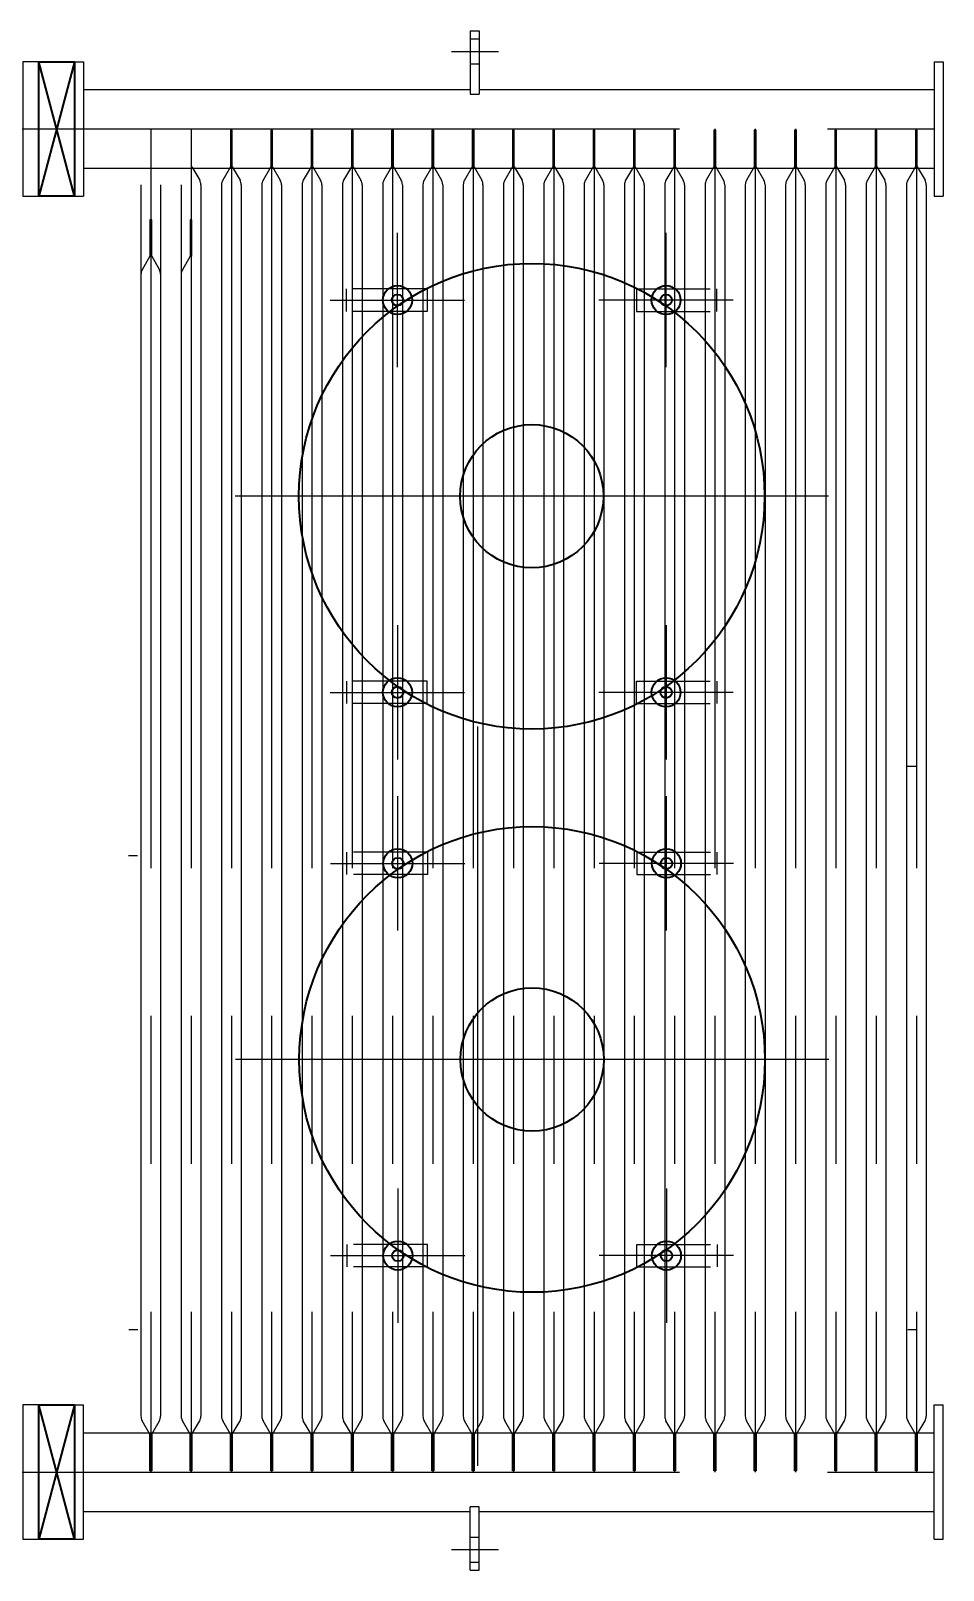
# Model space of a CAD drawing. Header units: millimetres. Extents: x 170275 to 421125, y -418833 to -203687.
# Drawn here: x 177330 to 178349, y -207245 to -205526 of the extents above; entities that cross this region are included whole.
import ezdxf

# ---------------------------------------------------------------- set-up
doc = ezdxf.new("R2010")
doc.units = ezdxf.units.MM
doc.header["$LTSCALE"] = 13
for name, pattern in [('CENTER', [50.8, 31.75, -6.35, 6.35, -6.35]), ('CENTERX2', [101.6, 63.5, -12.7, 12.7, -12.7]), ('DASHED', [0.75, 0.5, -0.25]), ('HIDDEN', [9.525, 6.35, -3.175])]:
    doc.linetypes.add(name, pattern=pattern)
doc.layers.get('0').update_dxf_attribs({"color": 1, "linetype": 'CENTER'})
doc.layers.add('05', color=4, linetype='Continuous', lineweight=35)
doc.layers.add('1-0.25', color=4, linetype='Continuous', lineweight=35)
doc.layers.add('1', color=4, linetype='Continuous')
doc.layers.add('4', color=2, linetype='HIDDEN')

# ---------------------------------------------------------------- blocks, each defined once
blk = doc.blocks.new('A$C392507CE')
at = {"layer": '05', "linetype": 'ByBlock'}
for p, q in [((0.5, 94.6), (-149.5, 54.6)), ((-149.5, 94.6), (0.5, 54.6))]:
    blk.add_line(p, q, dxfattribs=at)
blk.add_lwpolyline([(0.5, 94.6), (-149.5, 94.6), (-149.5, 54.6), (0.5, 54.6)], close=True, dxfattribs=at)
blk = doc.blocks.new('SDAGASDFE')
for p, q in [((19585.6, 2249.5), (19585.6, 2224.5)), ((19585.6, 2249.5), (19675.6, 2249.5)), ((19585.6, 2249.5), (19585.6, 2224.5)), ((19675.6, 2224.5), (19675.6, 2249.5)), ((19585.6, 2224.5), (19675.6, 2224.5))]:
    blk.add_line(p, q)

msp = doc.modelspace()

# ---------------------------------------------------------------- linework, layer by layer
at = {"layer": '1', "ltscale": 5}
for p, q in [((177820.68, -205526.01), (177820.68, -205596.76)), ((177820.68, -205526.01), (177830.68, -205526.01)), ((177830.68, -205526.01), (177830.68, -205596.76)), ((177378.88, -205560.51), (177378.88, -205710.51)), ((177378.88, -205560.51), (177388.88, -205560.51)), ((177388.88, -205560.51), (177388.88, -205710.51)), ((178338.88, -205560.51), (178338.88, -205710.51)), ((178338.88, -205560.51), (178348.88, -205560.51)), ((178348.88, -205560.51), (178348.88, -205710.51)), ((177388.88, -205591.51), (177820.68, -205591.51)), ((177830.68, -205591.51), (178338.88, -205591.51)), ((177820.68, -205596.76), (177830.68, -205596.76)), ((177554.88, -205636.94), (177552.88, -205636.94)), ((177552.88, -205636.94), (177552.88, -205677.85)), ((177554.88, -205677.85), (177554.88, -205636.94)), ((177599.88, -205636.94), (177597.88, -205636.94)), ((177597.88, -205636.94), (177597.88, -205677.85)), ((177599.88, -205677.85), (177599.88, -205636.94)), ((177644.88, -205636.94), (177642.88, -205636.94)), ((177642.88, -205636.94), (177642.88, -205677.85)), ((177644.88, -205677.85), (177644.88, -205636.94)), ((177689.88, -205636.94), (177687.88, -205636.94)), ((177687.88, -205636.94), (177687.88, -205677.85)), ((177689.88, -205677.85), (177689.88, -205636.94)), ((177734.88, -205636.94), (177732.88, -205636.94)), ((177732.88, -205636.94), (177732.88, -205677.85)), ((177734.88, -205677.85), (177734.88, -205636.94)), ((177779.88, -205636.94), (177777.88, -205636.94)), ((177777.88, -205636.94), (177777.88, -205677.85)), ((177779.88, -205677.85), (177779.88, -205636.94)), ((177824.88, -205636.94), (177822.88, -205636.94)), ((177822.88, -205636.94), (177822.88, -205677.85)), ((177824.88, -205677.85), (177824.88, -205636.94)), ((177869.88, -205636.94), (177867.88, -205636.94)), ((177867.88, -205636.94), (177867.88, -205677.85)), ((177869.88, -205677.85), (177869.88, -205636.94)), ((177914.88, -205636.94), (177912.88, -205636.94)), ((177912.88, -205636.94), (177912.88, -205677.85)), ((177914.88, -205677.85), (177914.88, -205636.94)), ((177959.88, -205636.94), (177957.88, -205636.94)), ((177957.88, -205636.94), (177957.88, -205677.85)), ((177959.88, -205677.85), (177959.88, -205636.94)), ((178004.88, -205636.94), (178002.88, -205636.94)), ((178002.88, -205636.94), (178002.88, -205677.85)), ((178004.88, -205677.85), (178004.88, -205636.94)), ((178049.88, -205636.94), (178047.88, -205636.94)), ((178047.88, -205636.94), (178047.88, -205677.85)), ((178049.88, -205677.85), (178049.88, -205636.94)), ((178094.88, -205636.94), (178092.88, -205636.94)), ((178092.88, -205636.94), (178092.88, -205677.85)), ((178094.88, -205677.85), (178094.88, -205636.94)), ((178139.88, -205636.94), (178137.88, -205636.94)), ((178137.88, -205636.94), (178137.88, -205677.85)), ((178139.88, -205677.85), (178139.88, -205636.94)), ((178184.88, -205636.94), (178182.88, -205636.94)), ((178182.88, -205636.94), (178182.88, -205677.85)), ((178184.88, -205677.85), (178184.88, -205636.94)), ((178229.88, -205636.94), (178227.88, -205636.94)), ((178227.88, -205636.94), (178227.88, -205677.85)), ((178229.88, -205636.94), (178227.88, -205636.94)), ((178227.88, -205636.94), (178227.88, -205677.85)), ((178229.88, -205677.85), (178229.88, -205636.94)), ((178229.88, -205677.85), (178229.88, -205636.94)), ((178274.88, -205636.94), (178272.88, -205636.94)), ((178272.88, -205636.94), (178272.88, -205677.85)), ((178274.88, -205677.85), (178274.88, -205636.94)), ((178319.88, -205636.94), (178317.88, -205636.94)), ((178317.88, -205636.94), (178317.88, -205677.85)), ((178319.88, -205636.94), (178317.88, -205636.94)), ((178317.88, -205636.94), (178317.88, -205677.85)), ((178319.88, -205677.85), (178319.88, -205636.94)), ((178319.88, -205677.85), (178319.88, -205636.94)), ((177509.88, -205677.85), (177518.54, -205692.85)), ((177552.88, -205677.85), (177544.22, -205692.85)), ((177554.88, -205677.85), (177563.54, -205692.85)), ((177597.88, -205677.85), (177589.22, -205692.85)), ((177599.88, -205677.85), (177608.54, -205692.85)), ((177642.88, -205677.85), (177634.22, -205692.85)), ((177644.88, -205677.85), (177653.54, -205692.85)), ((177687.88, -205677.85), (177679.22, -205692.85)), ((177689.88, -205677.85), (177698.54, -205692.85)), ((177732.88, -205677.85), (177724.22, -205692.85)), ((177734.88, -205677.85), (177743.54, -205692.85)), ((177777.88, -205677.85), (177769.22, -205692.85)), ((177779.88, -205677.85), (177788.54, -205692.85)), ((177822.88, -205677.85), (177814.22, -205692.85)), ((177824.88, -205677.85), (177833.54, -205692.85)), ((177867.88, -205677.85), (177859.22, -205692.85)), ((177869.88, -205677.85), (177878.54, -205692.85)), ((177912.88, -205677.85), (177904.22, -205692.85)), ((177914.88, -205677.85), (177923.54, -205692.85)), ((177957.88, -205677.85), (177949.22, -205692.85)), ((177959.88, -205677.85), (177968.54, -205692.85)), ((178002.88, -205677.85), (177994.22, -205692.85)), ((178004.88, -205677.85), (178013.54, -205692.85)), ((178047.88, -205677.85), (178039.22, -205692.85)), ((178049.88, -205677.85), (178058.54, -205692.85)), ((178092.88, -205677.85), (178084.22, -205692.85)), ((178094.88, -205677.85), (178103.54, -205692.85)), ((178137.88, -205677.85), (178129.22, -205692.85)), ((178139.88, -205677.85), (178148.54, -205692.85)), ((178182.88, -205677.85), (178174.22, -205692.85)), ((178182.88, -205677.85), (178181.91, -205679.51)), ((178184.88, -205677.85), (178193.54, -205692.85)), ((178227.88, -205677.85), (178219.22, -205692.85)), ((178227.88, -205677.85), (178219.22, -205692.85)), ((178229.88, -205677.85), (178238.54, -205692.85)), ((178229.88, -205677.85), (178238.54, -205692.85)), ((178272.88, -205677.85), (178264.22, -205692.85)), ((178272.88, -205677.85), (178271.91, -205679.51)), ((178274.88, -205677.85), (178283.54, -205692.85)), ((178317.88, -205677.85), (178309.22, -205692.85)), ((178317.88, -205677.85), (178309.22, -205692.85)), ((178319.88, -205677.85), (178328.54, -205692.85)), ((178319.88, -205677.85), (178328.54, -205692.85)), ((177388.88, -205679.51), (178338.88, -205679.51)), ((177388.88, -205679.51), (177462.88, -205679.51)), ((177378.88, -205710.51), (177388.88, -205710.51)), ((177452.88, -205697.85), (177452.88, -207073.18)), ((177474.88, -205697.85), (177474.88, -207073.18)), ((177497.88, -205697.85), (177497.88, -207073.18)), ((177519.88, -205697.85), (177519.88, -207073.18)), ((177542.88, -205697.85), (177542.88, -207073.18)), ((177564.88, -205697.85), (177564.88, -207073.18)), ((177587.88, -205697.85), (177587.88, -207073.18)), ((177609.88, -205697.85), (177609.88, -207073.18)), ((177632.88, -205697.85), (177632.88, -207073.18)), ((177654.88, -205697.85), (177654.88, -207073.18)), ((177677.88, -205697.85), (177677.88, -207073.18)), ((177699.88, -205697.85), (177699.88, -207073.18)), ((177722.88, -205697.85), (177722.88, -207073.18)), ((177744.88, -205697.85), (177744.88, -207073.18)), ((177767.88, -205697.85), (177767.88, -207073.18)), ((177789.88, -205697.85), (177789.88, -207073.18)), ((177812.88, -205697.85), (177812.88, -207073.18)), ((177834.88, -205697.85), (177834.88, -207073.18)), ((177857.88, -205697.85), (177857.88, -207073.18)), ((177879.88, -205697.85), (177879.88, -207073.18)), ((177902.88, -205697.85), (177902.88, -207073.18)), ((177924.88, -205697.85), (177924.88, -207073.18)), ((177947.88, -205697.85), (177947.88, -207073.18)), ((177969.88, -205697.85), (177969.88, -207073.18)), ((177992.88, -205697.85), (177992.88, -207073.18)), ((178014.88, -205697.85), (178014.88, -207073.18)), ((178037.88, -205697.85), (178037.88, -207073.18)), ((178059.88, -205697.85), (178059.88, -207073.18)), ((178082.88, -205697.85), (178082.88, -207073.18)), ((178104.88, -205697.85), (178104.88, -207073.18)), ((178127.88, -205697.85), (178127.88, -207073.18)), ((178149.88, -205697.85), (178149.88, -207073.18)), ((178172.88, -205697.85), (178172.88, -207073.18)), ((178194.88, -205697.85), (178194.88, -207073.18)), ((178217.88, -205697.85), (178217.88, -207073.18)), ((178217.88, -205697.85), (178217.88, -207073.18)), ((178239.88, -205697.85), (178239.88, -207073.18)), ((178239.88, -205697.85), (178239.88, -207073.18)), ((178262.88, -205697.85), (178262.88, -207073.18)), ((178284.88, -205697.85), (178284.88, -207073.18)), ((178307.88, -205697.85), (178307.88, -207073.18)), ((178307.88, -205697.85), (178307.88, -207073.18)), ((178329.88, -205697.85), (178329.88, -207073.18)), ((178329.88, -205697.85), (178329.88, -207073.18)), ((178338.88, -205710.51), (178348.88, -205710.51)), ((177464.88, -205736.94), (177462.88, -205736.94)), ((177462.88, -205736.94), (177462.88, -205777.85)), ((177464.88, -205777.85), (177464.88, -205736.94)), ((177509.88, -205736.94), (177507.88, -205736.94)), ((177507.88, -205736.94), (177507.88, -205777.85)), ((177509.88, -205777.85), (177509.88, -205736.94)), ((177462.88, -205777.85), (177454.22, -205792.85)), ((177464.88, -205777.85), (177473.54, -205792.85)), ((177507.88, -205777.85), (177499.22, -205792.85)), ((178309.09, -206347.06), (178319.09, -206347.06)), ((177439.09, -206447.06), (177449.09, -206447.06)), ((177439.48, -206976.04), (177449.48, -206976.04)), ((178309.48, -206976.04), (178319.48, -206976.04)), ((177378.88, -207210.51), (177378.88, -207060.51)), ((177378.88, -207060.51), (177388.88, -207060.51)), ((177388.88, -207210.51), (177388.88, -207060.51)), ((178338.88, -207210.51), (178338.88, -207060.51)), ((178338.88, -207060.51), (178348.88, -207060.51)), ((178348.88, -207210.51), (178348.88, -207060.51)), ((177462.88, -207093.18), (177454.22, -207078.18)), ((177464.88, -207093.18), (177473.54, -207078.18)), ((177507.88, -207093.18), (177499.22, -207078.18)), ((177509.88, -207093.18), (177518.54, -207078.18)), ((177552.88, -207093.18), (177544.22, -207078.18)), ((177554.88, -207093.18), (177563.54, -207078.18)), ((177597.88, -207093.18), (177589.22, -207078.18)), ((177599.88, -207093.18), (177608.54, -207078.18)), ((177642.88, -207093.18), (177634.22, -207078.18)), ((177644.88, -207093.18), (177653.54, -207078.18)), ((177687.88, -207093.18), (177679.22, -207078.18)), ((177689.88, -207093.18), (177698.54, -207078.18)), ((177732.88, -207093.18), (177724.22, -207078.18)), ((177734.88, -207093.18), (177743.54, -207078.18)), ((177777.88, -207093.18), (177769.22, -207078.18)), ((177779.88, -207093.18), (177788.54, -207078.18)), ((177822.88, -207093.18), (177814.22, -207078.18)), ((177824.88, -207093.18), (177833.54, -207078.18)), ((177867.88, -207093.18), (177859.22, -207078.18)), ((177869.88, -207093.18), (177878.54, -207078.18)), ((177912.88, -207093.18), (177904.22, -207078.18)), ((177914.88, -207093.18), (177923.54, -207078.18)), ((177957.88, -207093.18), (177949.22, -207078.18)), ((177959.88, -207093.18), (177968.54, -207078.18)), ((178002.88, -207093.18), (177994.22, -207078.18)), ((178004.88, -207093.18), (178013.54, -207078.18)), ((178047.88, -207093.18), (178039.22, -207078.18)), ((178049.88, -207093.18), (178058.54, -207078.18)), ((178092.88, -207093.18), (178084.22, -207078.18)), ((178094.88, -207093.18), (178103.54, -207078.18)), ((178137.88, -207093.18), (178129.22, -207078.18)), ((178139.88, -207093.18), (178148.54, -207078.18)), ((178182.88, -207093.18), (178174.22, -207078.18)), ((178184.88, -207093.18), (178193.54, -207078.18)), ((178227.88, -207093.18), (178219.22, -207078.18)), ((178227.88, -207093.18), (178219.22, -207078.18)), ((178229.88, -207093.18), (178238.54, -207078.18)), ((178229.88, -207093.18), (178238.54, -207078.18)), ((178272.88, -207093.18), (178264.22, -207078.18)), ((178274.88, -207093.18), (178283.54, -207078.18)), ((178317.88, -207093.18), (178309.22, -207078.18)), ((178317.88, -207093.18), (178309.22, -207078.18)), ((178319.88, -207093.18), (178328.54, -207078.18)), ((178319.88, -207093.18), (178328.54, -207078.18)), ((177388.88, -207091.51), (177462.88, -207091.51)), ((177461.91, -207091.51), (178338.88, -207091.51)), ((177462.88, -207134.09), (177462.88, -207093.18)), ((177464.88, -207093.18), (177464.88, -207134.09)), ((177507.88, -207134.09), (177507.88, -207093.18)), ((177509.88, -207093.18), (177509.88, -207134.09)), ((177552.88, -207134.09), (177552.88, -207093.18)), ((177554.88, -207093.18), (177554.88, -207134.09)), ((177597.88, -207134.09), (177597.88, -207093.18)), ((177599.88, -207093.18), (177599.88, -207134.09)), ((177642.88, -207134.09), (177642.88, -207093.18)), ((177644.88, -207093.18), (177644.88, -207134.09)), ((177687.88, -207134.09), (177687.88, -207093.18)), ((177689.88, -207093.18), (177689.88, -207134.09)), ((177732.88, -207134.09), (177732.88, -207093.18)), ((177734.88, -207093.18), (177734.88, -207134.09)), ((177777.88, -207134.09), (177777.88, -207093.18)), ((177779.88, -207093.18), (177779.88, -207134.09)), ((177822.88, -207134.09), (177822.88, -207093.18)), ((177824.88, -207093.18), (177824.88, -207134.09)), ((177867.88, -207134.09), (177867.88, -207093.18)), ((177869.88, -207093.18), (177869.88, -207134.09)), ((177912.88, -207134.09), (177912.88, -207093.18)), ((177914.88, -207093.18), (177914.88, -207134.09)), ((177957.88, -207134.09), (177957.88, -207093.18)), ((177959.88, -207093.18), (177959.88, -207134.09)), ((178002.88, -207134.09), (178002.88, -207093.18)), ((178004.88, -207093.18), (178004.88, -207134.09)), ((178047.88, -207134.09), (178047.88, -207093.18)), ((178049.88, -207093.18), (178049.88, -207134.09)), ((178092.88, -207134.09), (178092.88, -207093.18)), ((178094.88, -207093.18), (178094.88, -207134.09)), ((178137.88, -207134.09), (178137.88, -207093.18)), ((178139.88, -207093.18), (178139.88, -207134.09)), ((178182.88, -207093.18), (178181.91, -207091.51)), ((178182.88, -207134.09), (178182.88, -207093.18)), ((178184.88, -207093.18), (178184.88, -207134.09)), ((178227.88, -207134.09), (178227.88, -207093.18)), ((178227.88, -207134.09), (178227.88, -207093.18)), ((178229.88, -207093.18), (178229.88, -207134.09)), ((178229.88, -207093.18), (178229.88, -207134.09)), ((178272.88, -207093.18), (178271.91, -207091.51)), ((178272.88, -207134.09), (178272.88, -207093.18)), ((178274.88, -207093.18), (178274.88, -207134.09)), ((178317.88, -207134.09), (178317.88, -207093.18)), ((178317.88, -207134.09), (178317.88, -207093.18)), ((178319.88, -207093.18), (178319.88, -207134.09)), ((178319.88, -207093.18), (178319.88, -207134.09)), ((177464.88, -207134.09), (177462.88, -207134.09)), ((177509.88, -207134.09), (177507.88, -207134.09)), ((177554.88, -207134.09), (177552.88, -207134.09)), ((177599.88, -207134.09), (177597.88, -207134.09)), ((177644.88, -207134.09), (177642.88, -207134.09)), ((177689.88, -207134.09), (177687.88, -207134.09)), ((177734.88, -207134.09), (177732.88, -207134.09)), ((177779.88, -207134.09), (177777.88, -207134.09)), ((177824.88, -207134.09), (177822.88, -207134.09)), ((177869.88, -207134.09), (177867.88, -207134.09)), ((177914.88, -207134.09), (177912.88, -207134.09)), ((177959.88, -207134.09), (177957.88, -207134.09)), ((178004.88, -207134.09), (178002.88, -207134.09)), ((178049.88, -207134.09), (178047.88, -207134.09)), ((178094.88, -207134.09), (178092.88, -207134.09)), ((178139.88, -207134.09), (178137.88, -207134.09)), ((178184.88, -207134.09), (178182.88, -207134.09)), ((178229.88, -207134.09), (178227.88, -207134.09)), ((178229.88, -207134.09), (178227.88, -207134.09)), ((178274.88, -207134.09), (178272.88, -207134.09)), ((178319.88, -207134.09), (178317.88, -207134.09)), ((178319.88, -207134.09), (178317.88, -207134.09)), ((177388.88, -207179.51), (177820.68, -207179.51)), ((177820.68, -207245.01), (177820.68, -207174.26)), ((177830.68, -207174.26), (177820.68, -207174.26)), ((177830.68, -207245.01), (177830.68, -207174.26)), ((177830.68, -207179.51), (178338.88, -207179.51)), ((177378.88, -207210.51), (177388.88, -207210.51)), ((178338.88, -207210.51), (178348.88, -207210.51)), ((177820.68, -207245.01), (177830.68, -207245.01))]:
    msp.add_line(p, q, dxfattribs=at)
at = {"layer": '1', "color": 4, "linetype": 'DASHED', "ltscale": 10}
for p, q in [((177820.68, -205535.01), (177830.68, -205535.01)), ((177820.68, -205563.01), (177830.68, -205563.01)), ((177820.68, -207208.01), (177830.68, -207208.01)), ((177820.68, -207236.01), (177830.68, -207236.01))]:
    msp.add_line(p, q, dxfattribs=at)
at = {"layer": '1', "color": 1, "linetype": 'CENTERX2', "lineweight": -3}
for p, q in [((177799.59, -205549.01), (177852.16, -205549.01)), ((177228.88, -205635.51), (178338.88, -205635.51)), ((177463.88, -205635.51), (177463.88, -207135.51)), ((177508.88, -205635.51), (177508.88, -207135.51)), ((177553.88, -205635.51), (177553.88, -207135.51)), ((177598.88, -205635.51), (177598.88, -207135.51)), ((177643.88, -205635.51), (177643.88, -207135.51)), ((177688.88, -205635.51), (177688.88, -207135.51)), ((177733.88, -205635.51), (177733.88, -207135.51)), ((177778.88, -205635.51), (177778.88, -207135.51)), ((177823.88, -205635.51), (177823.88, -207135.51)), ((177868.88, -205635.51), (177868.88, -207135.51)), ((177913.88, -205635.51), (177913.88, -207135.51)), ((177958.88, -205635.51), (177958.88, -207135.51)), ((178003.88, -205635.51), (178003.88, -207135.51)), ((178048.88, -205635.51), (178048.88, -207135.51)), ((178093.88, -205635.51), (178093.88, -207135.51)), ((178138.88, -205635.51), (178138.88, -207135.51)), ((178183.88, -205635.51), (178183.88, -207135.51)), ((178228.88, -205635.51), (178228.88, -207135.51)), ((178228.88, -205635.51), (178228.88, -207135.51)), ((178273.88, -205635.51), (178273.88, -207135.51)), ((178318.88, -205635.51), (178318.88, -207135.51)), ((178318.88, -205635.51), (178318.88, -207135.51)), ((177739.4, -205901.73), (177739.4, -205751.73)), ((178039.4, -205901.73), (178039.4, -205751.73)), ((177664.4, -205826.73), (177814.4, -205826.73)), ((178114.4, -205826.73), (177964.4, -205826.73)), ((178220.84, -206045.73), (177557.96, -206045.73)), ((177892.4, -206045.73), (177886.4, -206045.73)), ((177739.4, -206189.73), (177739.4, -206339.73)), ((178039.4, -206189.73), (178039.4, -206339.73)), ((177664.4, -206264.73), (177814.4, -206264.73)), ((178114.4, -206264.73), (177964.4, -206264.73)), ((177829.18, -207128.51), (177829.18, -206289.86)), ((177739.78, -206530.71), (177739.78, -206380.71)), ((178039.78, -206530.71), (178039.78, -206380.71)), ((177664.78, -206455.71), (177814.78, -206455.71)), ((178114.78, -206455.71), (177964.78, -206455.71)), ((178221.22, -206674.71), (177558.34, -206674.71)), ((177892.78, -206674.71), (177886.78, -206674.71)), ((177739.78, -206818.71), (177739.78, -206968.71)), ((178039.78, -206818.71), (178039.78, -206968.71)), ((177664.78, -206893.71), (177814.78, -206893.71)), ((178114.78, -206893.71), (177964.78, -206893.71)), ((177228.88, -207135.51), (178338.88, -207135.51)), ((177799.59, -207222.01), (177852.16, -207222.01))]:
    msp.add_line(p, q, dxfattribs=at)
at = {"layer": '1'}
for points in [[(177338.88, -205560.51), (177320.88, -205560.51), (177320.88, -205710.51), (177338.88, -205710.51)], [(177338.88, -207060.51), (177320.88, -207060.51), (177320.88, -207210.51), (177338.88, -207210.51)]]:
    msp.add_lwpolyline(points, close=True, dxfattribs=at)
at = {"layer": '1', "ltscale": 5}
for centre, start, end in [((177509.88, -205697.85), 0, 30), ((177552.88, -205697.85), 150, 180), ((177554.88, -205697.85), 0, 30), ((177597.88, -205697.85), 150, 180), ((177599.88, -205697.85), 0, 30), ((177642.88, -205697.85), 150, 180), ((177644.88, -205697.85), 0, 30), ((177687.88, -205697.85), 150, 180), ((177689.88, -205697.85), 0, 30), ((177732.88, -205697.85), 150, 180), ((177734.88, -205697.85), 0, 30), ((177777.88, -205697.85), 150, 180), ((177779.88, -205697.85), 0, 30), ((177822.88, -205697.85), 150, 180), ((177824.88, -205697.85), 0, 30), ((177867.88, -205697.85), 150, 180), ((177869.88, -205697.85), 0, 30), ((177912.88, -205697.85), 150, 180), ((177914.88, -205697.85), 0, 30), ((177957.88, -205697.85), 150, 180), ((177959.88, -205697.85), 0, 30), ((178002.88, -205697.85), 150, 180), ((178004.88, -205697.85), 0, 30), ((178047.88, -205697.85), 150, 180), ((178049.88, -205697.85), 0, 30), ((178092.88, -205697.85), 150, 180), ((178094.88, -205697.85), 0, 30), ((178137.88, -205697.85), 150, 180), ((178139.88, -205697.85), 0, 30), ((178182.88, -205697.85), 150, 180), ((178184.88, -205697.85), 0, 30), ((178227.88, -205697.85), 150, 180), ((178227.88, -205697.85), 150, 180), ((178229.88, -205697.85), 0, 30), ((178229.88, -205697.85), 0, 30), ((178272.88, -205697.85), 150, 180), ((178274.88, -205697.85), 0, 30), ((178317.88, -205697.85), 150, 180), ((178317.88, -205697.85), 150, 180), ((178319.88, -205697.85), 0, 30), ((178319.88, -205697.85), 0, 30), ((177462.88, -205797.85), 150, 180), ((177464.88, -205797.85), 0, 30), ((177507.88, -205797.85), 150, 180), ((177462.88, -207073.18), 180, 210), ((177464.88, -207073.18), 330, 0), ((177507.88, -207073.18), 180, 210), ((177509.88, -207073.18), 330, 0), ((177552.88, -207073.18), 180, 210), ((177554.88, -207073.18), 330, 0), ((177597.88, -207073.18), 180, 210), ((177599.88, -207073.18), 330, 0), ((177642.88, -207073.18), 180, 210), ((177644.88, -207073.18), 330, 0), ((177687.88, -207073.18), 180, 210), ((177689.88, -207073.18), 330, 0), ((177732.88, -207073.18), 180, 210), ((177734.88, -207073.18), 330, 0), ((177777.88, -207073.18), 180, 210), ((177779.88, -207073.18), 330, 0), ((177822.88, -207073.18), 180, 210), ((177824.88, -207073.18), 330, 0), ((177867.88, -207073.18), 180, 210), ((177869.88, -207073.18), 330, 0), ((177912.88, -207073.18), 180, 210), ((177914.88, -207073.18), 330, 0), ((177957.88, -207073.18), 180, 210), ((177959.88, -207073.18), 330, 0), ((178002.88, -207073.18), 180, 210), ((178004.88, -207073.18), 330, 0), ((178047.88, -207073.18), 180, 210), ((178049.88, -207073.18), 330, 0), ((178092.88, -207073.18), 180, 210), ((178094.88, -207073.18), 330, 0), ((178137.88, -207073.18), 180, 210), ((178139.88, -207073.18), 330, 0), ((178182.88, -207073.18), 180, 210), ((178184.88, -207073.18), 330, 0), ((178227.88, -207073.18), 180, 210), ((178227.88, -207073.18), 180, 210), ((178229.88, -207073.18), 330, 0), ((178229.88, -207073.18), 330, 0), ((178272.88, -207073.18), 180, 210), ((178274.88, -207073.18), 330, 0), ((178317.88, -207073.18), 180, 210), ((178317.88, -207073.18), 180, 210), ((178319.88, -207073.18), 330, 0), ((178319.88, -207073.18), 330, 0)]:
    msp.add_arc(centre, 10, start, end, dxfattribs=at)
at = {"layer": '1-0.25'}
for centre, radius in [((177889.4, -206045.73), 260), ((177739.4, -205826.73), 16.22), ((178039.4, -205826.73), 16.22), ((177739.4, -205826.73), 6.35), ((178039.4, -205826.73), 6.35), ((177889.4, -206045.73), 80), ((177739.4, -206264.73), 16.22), ((177739.4, -206264.73), 6.35), ((178039.4, -206264.73), 16.22), ((178039.4, -206264.73), 6.35), ((177889.78, -206674.71), 260), ((177739.78, -206455.71), 16.22), ((177739.78, -206455.71), 6.35), ((178039.78, -206455.71), 16.22), ((178039.78, -206455.71), 6.35), ((177889.78, -206674.71), 80), ((177739.78, -206893.71), 16.22), ((178039.78, -206893.71), 16.22), ((177739.78, -206893.71), 6.35), ((178039.78, -206893.71), 6.35)]:
    msp.add_circle(centre, radius, dxfattribs=at)

# ---------------------------------------------------------------- block references
at = {"layer": '1', "xscale": -1, "rotation": 270}
for p in [(177284.28, -205561.01), (177284.28, -207061.01)]:
    msp.add_blockref('A$C392507CE', p, dxfattribs=at)
at = {"layer": '4', "xscale": -1}
for p in [(197358.22, -208063.83), (197358.6, -208692.82)]:
    msp.add_blockref('SDAGASDFE', p, dxfattribs=at)
at = {"layer": '4', "extrusion": (0, 0, -1), "xscale": -1, "zscale": -1}
for p in [(-158420.58, -208063.83), (-158420.96, -208692.82)]:
    msp.add_blockref('SDAGASDFE', p, dxfattribs=at)
at = {"layer": '4', "extrusion": (0, 0, -1), "xscale": -1, "zscale": -1, "rotation": 180}
for p in [(-197358.22, -204027.78), (-197358.6, -204656.76)]:
    msp.add_blockref('SDAGASDFE', p, dxfattribs=at)
at = {"layer": '4', "xscale": -1, "rotation": 180}
for p in [(158420.58, -204027.78), (158420.96, -204656.76)]:
    msp.add_blockref('SDAGASDFE', p, dxfattribs=at)

doc.saveas('drawing.dxf')
